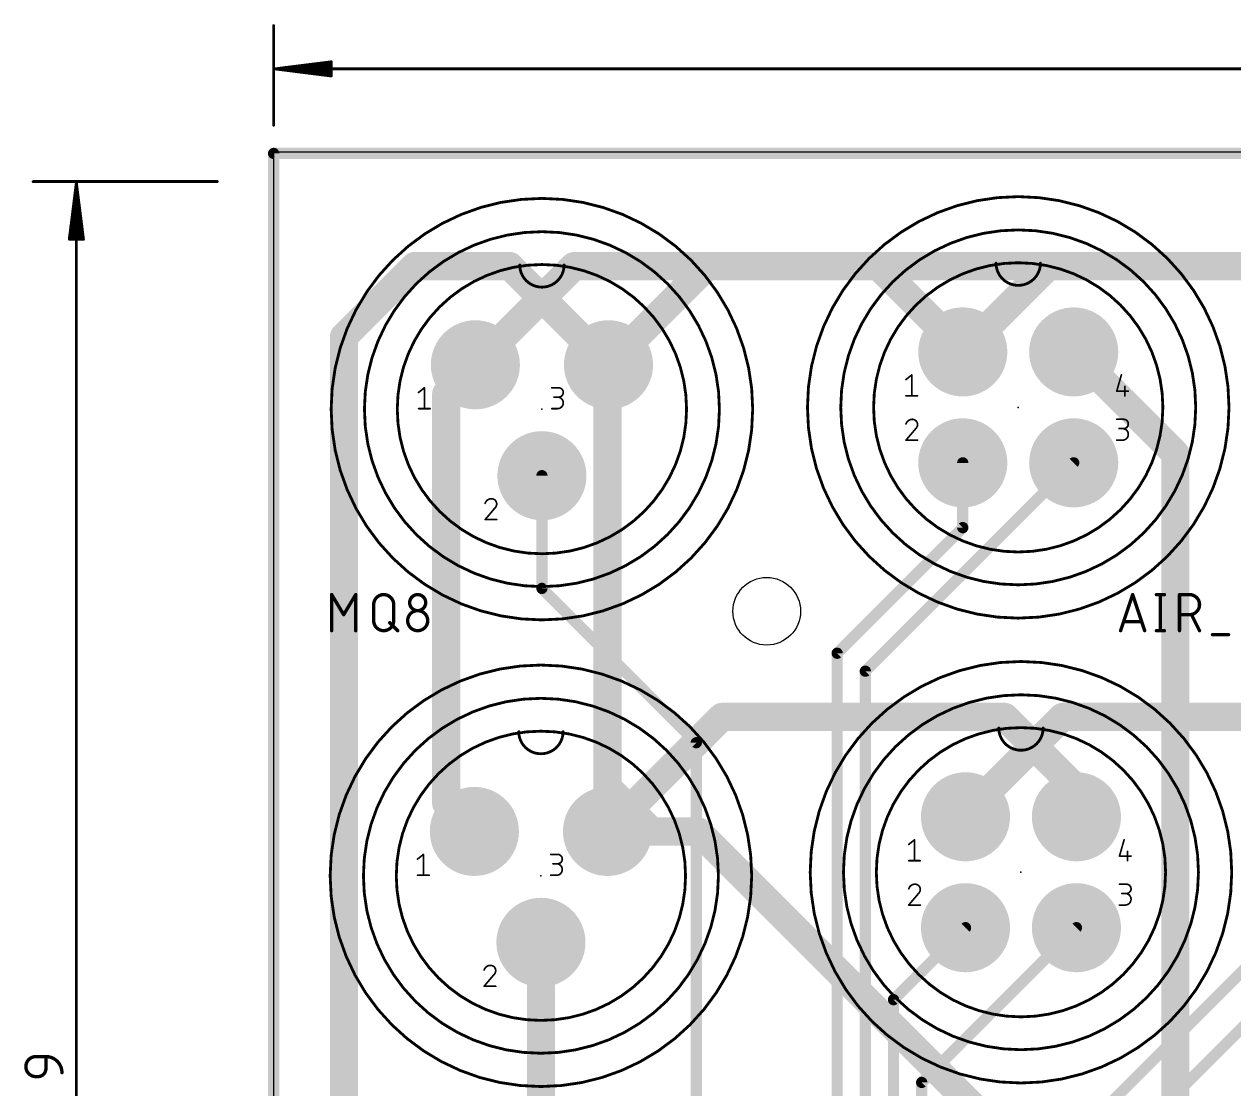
# Model space of a CAD drawing. Extents: x -11 to 111, y 0 to 93.
# Drawn here: x -11.2 to 43.3, y 44.2 to 92.2 of the extents above; entities that cross this region are included whole.
import ezdxf

# ---------------------------------------------------------------- set-up
doc = ezdxf.new("R2010")
doc.units = 0
for name, color, linetype in [('1', 12, 'CONTINUOUS'), ('16', 132, 'CONTINUOUS'), ('17', 110, 'CONTINUOUS'), ('20', 31, 'CONTINUOUS'), ('21', 253, 'CONTINUOUS'), ('23', 53, 'CONTINUOUS'), ('25', 253, 'CONTINUOUS')]:
    doc.layers.add(name, color=color, linetype=linetype)

# ---------------------------------------------------------------- blocks, each defined once
blk = doc.blocks.new('ROUNDP')
at = {"const_width": 0.5}
blk.add_lwpolyline([(0, -0.25, 1), (0, 0.25, 1), (0, -0.25)], format="xyb", dxfattribs=at)

msp = doc.modelspace()

# ---------------------------------------------------------------- linework, layer by layer
at = {"layer": '1'}
for points, const_width in [([(3.175, 78.105), (6.35, 81.28)], 1.27), ([(6.35, 81.28), (10.6448, 81.28)], 1.27), ([(10.6448, 81.28), (15.0927, 76.8321)], 1.27), ([(15.0927, 76.8321), (19.5406, 81.28)], 1.27), ([(19.5406, 81.28), (53.9458, 81.28)], 1.27), ([(3.175, 15.9569), (3.175, 78.105)], 1.27), ([(26.67, 63.021), (36.0609, 72.4119)], 0.508), ([(31.0609, 69.4909), (31.0609, 72.4119)], 0.508), ([(12.0927, 66.7521), (12.0927, 71.8321)], 0.508), ([(31.0609, 69.4909), (25.4, 63.83)], 0.508), ([(19.05, 59.7948), (12.0927, 66.7521)], 0.508), ([(25.4, 36.322), (25.4, 63.83)], 0.508), ([(26.67, 35.052), (26.67, 63.021)], 0.508), ([(35.56, 60.96), (31.1842, 56.5842)], 1.27), ([(47.2002, 60.96), (35.56, 60.96)], 1.27), ([(19.05, 35.052), (19.05, 59.7948)], 0.508), ([(31.1842, 56.4569), (31.1842, 56.5842)], 1.27), ([(30.48, 36.322), (46.228, 52.07)], 0.508), ([(27.94, 48.2127), (31.1842, 51.4569)], 0.508), ([(29.21, 44.4827), (36.1842, 51.4569)], 0.508), ([(33.02, 36.322), (47.5751, 50.8771)], 0.508), ([(27.94, 36.322), (27.94, 48.2127)], 0.508), ([(29.21, 35.56), (29.21, 44.4827)], 0.508)]:
    msp.add_lwpolyline(points, dxfattribs=dict(at, const_width=const_width))
for points, const_width in [([(6.35, 81.5975, 1), (6.35, 80.9625)], 0.635), ([(6.5745, 81.0555, 1), (6.1255, 81.5045)], 0.635), ([(10.8693, 81.5045, 1), (10.4203, 81.0555)], 0.635), ([(10.6448, 80.9625, 1), (10.6448, 81.5975)], 0.635), ([(19.5406, 81.5975, 1), (19.5406, 80.9625)], 0.635), ([(19.7651, 81.0555, 1), (19.3161, 81.5045)], 0.635), ([(3.4925, 78.105, 1), (2.8575, 78.105)], 0.635), ([(2.9505, 78.3295, 1), (3.3995, 77.8805)], 0.635), ([(14.8682, 77.0566, 1), (15.3172, 76.6076)], 0.635), ([(14.8682, 76.6076, 1), (15.3172, 77.0566)], 0.635), ([(31.1879, 72.4119, 1), (30.9339, 72.4119)], 0.254), ([(36.1507, 72.3221, 1), (35.9711, 72.5017)], 0.254), ([(12.2197, 71.8321, 1), (11.9657, 71.8321)], 0.254), ([(30.9339, 69.4909, 1), (31.1879, 69.4909)], 0.254), ([(31.1507, 69.4011, 1), (30.9711, 69.5807)], 0.254), ([(12.1825, 66.8419, 1), (12.0029, 66.6623)], 0.254), ([(11.9657, 66.7521, 1), (12.2197, 66.7521)], 0.254), ([(25.527, 63.83, 1), (25.273, 63.83)], 0.254), ([(25.3102, 63.9198, 1), (25.4898, 63.7402)], 0.254), ([(26.797, 63.021, 1), (26.543, 63.021)], 0.254), ([(26.5802, 63.1108, 1), (26.7598, 62.9312)], 0.254), ([(35.56, 61.2775, 1), (35.56, 60.6425)], 0.635), ([(35.7845, 60.7355, 1), (35.3355, 61.1845)], 0.635), ([(19.177, 59.7948, 1), (18.923, 59.7948)], 0.254), ([(18.9602, 59.705, 1), (19.1398, 59.8846)], 0.254), ([(31.5017, 56.5842, 1), (30.8667, 56.5842)], 0.635), ([(30.9597, 56.8087, 1), (31.4087, 56.3597)], 0.635), ([(30.8667, 56.4569, 1), (31.5017, 56.4569)], 0.635), ([(31.274, 51.3671, 1), (31.0944, 51.5467)], 0.254), ([(36.274, 51.3671, 1), (36.0944, 51.5467)], 0.254), ([(28.067, 48.2127, 1), (27.813, 48.2127)], 0.254), ([(27.8502, 48.3025, 1), (28.0298, 48.1229)], 0.254), ([(29.337, 44.4827, 1), (29.083, 44.4827)], 0.254), ([(29.1202, 44.5725, 1), (29.2998, 44.3929)], 0.254)]:
    msp.add_lwpolyline(points, format="xyb", dxfattribs=dict(at, const_width=const_width))
at = {"layer": '16'}
for points, const_width in [([(0, 0), (0, 86.36)], 0.508), ([(0, 86.36), (110.49, 86.36)], 0.508), ([(9.0927, 76.8321), (13.5406, 81.28)], 1.27), ([(13.5406, 81.28), (27.2448, 81.28)], 1.27), ([(31.0609, 77.4639), (27.2448, 81.28)], 1.27), ([(31.0609, 77.4119), (34.9034, 81.2544)], 1.27), ([(34.9034, 81.28), (34.9034, 81.2544)], 1.27), ([(47.9458, 81.28), (34.9034, 81.28)], 1.27), ([(31.0609, 77.4119), (31.0609, 77.4639)], 1.27), ([(40.64, 72.8328), (36.0609, 77.4119)], 1.27), ([(7.7777, 75.5171), (9.0927, 76.8321)], 1.27), ([(15.0477, 76.7871), (15.0927, 76.8321)], 1.27), ([(15.0477, 57.785), (15.0477, 76.7871)], 1.27), ([(7.7777, 57.0672), (7.7777, 75.5171)], 1.27), ([(40.64, 38.862), (40.64, 72.8328)], 1.27), ([(15.0477, 55.7972), (20.2105, 60.96)], 1.27), ([(20.2105, 60.96), (32.9511, 60.96)], 1.27), ([(36.1842, 57.7269), (32.9511, 60.96)], 1.27), ([(15.0477, 55.7972), (15.0477, 57.785)], 1.27), ([(17.0355, 55.7972), (15.0477, 57.785)], 1.27), ([(36.1842, 57.7269), (36.1842, 56.4569)], 1.27), ([(9.0477, 55.7972), (7.7777, 57.0672)], 1.27), ([(17.0355, 55.7972), (15.0477, 55.7972)], 1.27), ([(19.1328, 55.7972), (17.0355, 55.7972)], 1.27), ([(35.56, 39.37), (19.1328, 55.7972)], 1.27), ([(12.0477, 39.5143), (12.0477, 50.7972)], 1.27)]:
    msp.add_lwpolyline(points, dxfattribs=dict(at, const_width=const_width))
for points, const_width in [([(0.127, 86.36, 1), (-0.127, 86.36)], 0.254), ([(0, 86.487, 1), (0, 86.233)], 0.254), ([(13.5406, 81.5975, 1), (13.5406, 80.9625)], 0.635), ([(13.7651, 81.0555, 1), (13.3161, 81.5045)], 0.635), ([(27.4693, 81.5045, 1), (27.0203, 81.0555)], 0.635), ([(27.2448, 80.9625, 1), (27.2448, 81.5975)], 0.635), ([(35.2209, 81.28, 1), (34.5859, 81.28)], 0.635), ([(34.9034, 81.5975, 1), (34.9034, 80.9625)], 0.635), ([(35.1279, 81.0299, 1), (34.6789, 81.4789)], 0.635), ([(34.5859, 81.2544, 1), (35.2209, 81.2544)], 0.635), ([(31.3784, 77.4639, 1), (30.7434, 77.4639)], 0.635), ([(30.8364, 77.2394, 1), (31.2854, 77.6884)], 0.635), ([(36.2854, 77.6364, 1), (35.8364, 77.1874)], 0.635), ([(9.3172, 76.6076, 1), (8.8682, 77.0566)], 0.635), ([(15.3652, 76.7871, 1), (14.7302, 76.7871)], 0.635), ([(15.3172, 76.6076, 1), (14.8682, 77.0566)], 0.635), ([(30.8364, 77.6364, 1), (31.2854, 77.1874)], 0.635), ([(30.7434, 77.4119, 1), (31.3784, 77.4119)], 0.635), ([(8.8682, 77.0566, 1), (9.3172, 76.6076)], 0.635), ([(14.8232, 77.0116, 1), (15.2722, 76.5625)], 0.635), ([(8.0952, 75.5171, 1), (7.4602, 75.5171)], 0.635), ([(7.5532, 75.7416, 1), (8.0022, 75.2925)], 0.635), ([(40.9575, 72.8328, 1), (40.3225, 72.8328)], 0.635), ([(40.4155, 72.6083, 1), (40.8645, 73.0573)], 0.635), ([(20.2105, 61.2775, 1), (20.2105, 60.6425)], 0.635), ([(20.435, 60.7355, 1), (19.986, 61.1845)], 0.635), ([(33.1756, 61.1845, 1), (32.7266, 60.7355)], 0.635), ([(32.9511, 60.6425, 1), (32.9511, 61.2775)], 0.635), ([(15.3652, 57.785, 1), (14.7302, 57.785)], 0.635), ([(15.2722, 58.0095, 1), (14.8232, 57.5605)], 0.635), ([(36.5017, 57.7269, 1), (35.8667, 57.7269)], 0.635), ([(14.7302, 57.785, 1), (15.3652, 57.785)], 0.635), ([(35.9597, 57.5024, 1), (36.4087, 57.9514)], 0.635), ([(8.0022, 57.2917, 1), (7.5532, 56.8427)], 0.635), ([(7.4602, 57.0672, 1), (8.0952, 57.0672)], 0.635), ([(35.8667, 56.4569, 1), (36.5017, 56.4569)], 0.635), ([(8.8232, 55.5727, 1), (9.2722, 56.0217)], 0.635), ([(15.0477, 56.1147, 1), (15.0477, 55.4797)], 0.635), ([(14.8232, 56.0217, 1), (15.2722, 55.5727)], 0.635), ([(17.0355, 56.1147, 1), (17.0355, 55.4797)], 0.635), ([(16.811, 55.5727, 1), (17.26, 56.0217)], 0.635), ([(17.0355, 55.4797, 1), (17.0355, 56.1147)], 0.635), ([(19.3573, 56.0217, 1), (18.9083, 55.5727)], 0.635), ([(19.1328, 55.4797, 1), (19.1328, 56.1147)], 0.635), ([(14.7302, 55.7972, 1), (15.3652, 55.7972)], 0.635), ([(12.3652, 50.7972, 1), (11.7302, 50.7972)], 0.635)]:
    msp.add_lwpolyline(points, format="xyb", dxfattribs=dict(at, const_width=const_width))
at = {"layer": '20'}
for p, q in [((110.47, 86.411), (0, 86.411)), ((0, 86.411), (0, 0))]:
    msp.add_line(p, q, dxfattribs=at)
for points, const_width in [([(0, 87.63), (0, 92.12)], 0.13), ([(0.065, 90.17), (2.6, 90.4892)], 0.13), ([(2.6, 90.4892), (2.6, 89.8508)], 0.13), ([(0.065, 90.17), (2.6, 90.43)], 0.13), ([(0.065, 90.17), (2.6, 90.3)], 0.13), ([(0.065, 90.17), (110.425, 90.17)], 0.13), ([(2.6, 89.8508), (0.065, 90.17)], 0.13), ([(2.6, 90.04), (0.065, 90.17)], 0.13), ([(2.6, 89.91), (0.065, 90.17)], 0.13), ([(-2.54, 85.09), (-10.84, 85.09)], 0.13), ([(-8.89, 85.025), (-9.2092, 82.49)], 0.13), ([(-8.89, 85.025), (-9.15, 82.49)], 0.13), ([(-8.89, 85.025), (-9.02, 82.49)], 0.13), ([(-8.89, 0.065), (-8.89, 85.025)], 0.13), ([(-8.5708, 82.49), (-8.89, 85.025)], 0.13), ([(-8.76, 82.49), (-8.89, 85.025)], 0.13), ([(-8.63, 82.49), (-8.89, 85.025)], 0.13), ([(-9.2092, 82.49), (-8.5708, 82.49)], 0.13), ([(-10.7147, 45.6479), (-10.2632, 45.6479)], 0.1524), ([(-10.2632, 45.6479), (-10.2632, 45.1061)], 0.1524), ([(-10.6244, 44.7448), (-10.7147, 44.7448)], 0.1524)]:
    msp.add_lwpolyline(points, dxfattribs=dict(at, const_width=const_width))
for points, const_width in [([(0.0325, 92.12, 1), (-0.0325, 92.12)], 0.065), ([(2.6325, 90.4892, 1), (2.5675, 90.4892)], 0.065), ([(2.6041, 90.457, 1), (2.5959, 90.5215)], 0.065), ([(0.065, 90.2025, 1), (0.065, 90.1375)], 0.065), ([(0.0691, 90.2022, 1), (0.0609, 90.1378)], 0.065), ([(0.0633, 90.2025, 1), (0.0667, 90.1375)], 0.065), ([(0.0667, 90.2025, 1), (0.0633, 90.1375)], 0.065), ([(0.0683, 90.2023, 1), (0.0617, 90.1377)], 0.065), ([(0.0617, 90.2023, 1), (0.0683, 90.1377)], 0.065), ([(0.0609, 90.2022, 1), (0.0691, 90.1378)], 0.065), ([(2.6033, 90.3977, 1), (2.5967, 90.4623)], 0.065), ([(2.5967, 89.8777, 1), (2.6033, 89.9423)], 0.065), ([(2.6017, 90.2675, 1), (2.5983, 90.3325)], 0.065), ([(2.5983, 90.0075, 1), (2.6017, 90.0725)], 0.065), ([(2.5675, 89.8508, 1), (2.6325, 89.8508)], 0.065), ([(2.5959, 89.8185, 1), (2.6041, 89.883)], 0.065), ([(-0.0325, 87.63, 1), (0.0325, 87.63)], 0.065), ([(-10.84, 85.1225, 1), (-10.84, 85.0575)], 0.065), ([(-8.8575, 85.025, 1), (-8.9225, 85.025)], 0.065), ([(-8.8578, 85.0291, 1), (-8.9222, 85.0209)], 0.065), ([(-8.8575, 85.0233, 1), (-8.9225, 85.0267)], 0.065), ([(-8.8575, 85.0267, 1), (-8.9225, 85.0233)], 0.065), ([(-8.8577, 85.0283, 1), (-8.9223, 85.0217)], 0.065), ([(-8.8577, 85.0217, 1), (-8.9223, 85.0283)], 0.065), ([(-8.8578, 85.0209, 1), (-8.9222, 85.0291)], 0.065), ([(-2.54, 85.0575, 1), (-2.54, 85.1225)], 0.065), ([(-9.2415, 82.4941, 1), (-9.177, 82.4859)], 0.065), ([(-9.2092, 82.5225, 1), (-9.2092, 82.4575)], 0.065), ([(-9.1823, 82.4933, 1), (-9.1177, 82.4867)], 0.065), ([(-9.0525, 82.4917, 1), (-8.9875, 82.4883)], 0.065), ([(-8.7925, 82.4883, 1), (-8.7275, 82.4917)], 0.065), ([(-8.6623, 82.4867, 1), (-8.5977, 82.4933)], 0.065), ([(-8.603, 82.4859, 1), (-8.5385, 82.4941)], 0.065), ([(-8.5708, 82.4575, 1), (-8.5708, 82.5225)], 0.065), ([(-10.7147, 45.6479, 1), (-10.7147, 44.7448)], 0.1524), ([(-10.7147, 45.686, 1), (-10.7147, 45.6098)], 0.0762), ([(-10.7147, 45.6098, 1), (-10.7147, 45.686)], 0.0762), ([(-10.2251, 45.6479, 1), (-10.3013, 45.6479)], 0.0762), ([(-9.5407, 44.9254, 0.4142), (-10.2632, 45.6479)], 0.1524), ([(-10.2632, 45.686, 1), (-10.2632, 45.6098)], 0.0762), ([(-10.2632, 45.6098, 1), (-10.2632, 45.686)], 0.0762), ([(-10.7147, 44.7829, 1), (-10.7147, 44.7067)], 0.0762), ([(-10.7147, 44.7067, 1), (-10.7147, 44.7829)], 0.0762), ([(-10.6244, 44.7448, 0.4142), (-10.2632, 45.1061)], 0.1524), ([(-10.6244, 44.7829, 1), (-10.6244, 44.7067)], 0.0762), ([(-10.6244, 44.7067, 1), (-10.6244, 44.7829)], 0.0762), ([(-10.2251, 45.1061, 1), (-10.3013, 45.1061)], 0.0762), ([(-10.3013, 45.1061, 1), (-10.2251, 45.1061)], 0.0762), ([(-9.5788, 44.9254, 1), (-9.5026, 44.9254)], 0.0762)]:
    msp.add_lwpolyline(points, format="xyb", dxfattribs=dict(at, const_width=const_width))
msp.add_circle((22.225, 65.7225), 1.524, dxfattribs=at)
at = {"layer": '21'}
for points, const_width in [([(12.0927, 65.3321, 1), (12.0927, 84.3321, 1), (12.0927, 65.3321)], 0.127), ([(33.5609, 65.4119, 1), (33.5609, 84.4119, 1), (33.5609, 65.4119)], 0.127), ([(12.0927, 66.8321, 1), (12.0927, 82.8321, 1), (12.0927, 66.8321)], 0.127), ([(33.5609, 66.9119, 1), (33.5609, 82.9119, 1), (33.5609, 66.9119)], 0.127), ([(12.0927, 68.3129, 1), (12.0927, 81.3513, 1), (12.0927, 68.3129)], 0.127), ([(11.0927, 81.3321, 1), (13.0927, 81.3321)], 0.127), ([(11.1245, 81.3321, 1), (11.061, 81.3321)], 0.0635), ([(13.1245, 81.3321, 1), (13.061, 81.3321)], 0.0635), ([(33.5609, 68.3927, 1), (33.5609, 81.4311, 1), (33.5609, 68.3927)], 0.127), ([(32.5609, 81.4119, 1), (34.5609, 81.4119)], 0.127), ([(32.5927, 81.4119, 1), (32.5292, 81.4119)], 0.0635), ([(34.5927, 81.4119, 1), (34.5292, 81.4119)], 0.0635), ([(28.7808, 76.3738, 1), (28.7427, 76.3738)], 0.0381), ([(28.7737, 76.3589, 1), (28.7499, 76.3887)], 0.0381), ([(38.2279, 76.3686, 1), (38.1912, 76.379)], 0.0381), ([(6.8126, 75.794, 1), (6.7745, 75.794)], 0.0381), ([(6.8055, 75.7791, 1), (6.7817, 75.8089)], 0.0381), ([(12.5325, 75.813, 1), (12.5325, 75.775)], 0.0381), ([(12.8458, 75.3763, 1), (12.8458, 75.794)], 0.0762), ([(12.8458, 75.813, 1), (12.8458, 75.775)], 0.0381), ([(12.8458, 75.775, 1), (12.8458, 75.813)], 0.0381), ([(28.4888, 76.1798, 1), (28.5126, 76.1501)], 0.0381), ([(38.3852, 75.8517, 1), (38.3471, 75.8517)], 0.0381), ([(6.5206, 75.6, 1), (6.5444, 75.5703)], 0.0381), ([(12.637, 75.3954, 1), (12.637, 75.3573)], 0.0381), ([(12.7936, 74.8542, 1), (12.7936, 75.3763)], 0.0762), ([(12.7936, 75.3954, 1), (12.7936, 75.3573)], 0.0381), ([(12.8458, 75.3954, 1), (12.8458, 75.3573)], 0.0381), ([(12.8458, 75.3573, 1), (12.8458, 75.3954)], 0.0381), ([(28.5007, 75.4531, 1), (28.5007, 75.415)], 0.0381), ([(28.7427, 75.434, 1), (28.7808, 75.434)], 0.0381), ([(29.0228, 75.415, 1), (29.0228, 75.4531)], 0.0381), ([(38.0007, 75.6619, 1), (38.0007, 75.6238)], 0.0381), ([(37.9824, 75.6481, 1), (38.019, 75.6376)], 0.0381), ([(38.3471, 75.434, 1), (38.3852, 75.434)], 0.0381), ([(38.5228, 75.6238, 1), (38.5228, 75.6619)], 0.0381), ([(6.5325, 74.8732, 1), (6.5325, 74.8352)], 0.0381), ([(6.7745, 74.8542, 1), (6.8126, 74.8542)], 0.0381), ([(7.0546, 74.8352, 1), (7.0546, 74.8732)], 0.0381), ([(12.5325, 74.8732, 1), (12.5325, 74.8352)], 0.0381), ([(12.7936, 74.8732, 1), (12.7936, 74.8352)], 0.0381), ([(12.7936, 74.8352, 1), (12.7936, 74.8732)], 0.0381), ([(28.7879, 74.3738, 0.3252), (28.5007, 74.165)], 0.0762), ([(28.4826, 74.1708, 1), (28.5188, 74.1591)], 0.0381), ([(29.0228, 74.1389, 0.4142), (28.7879, 74.3738)], 0.0762), ([(28.7879, 74.3929, 1), (28.7879, 74.3548)], 0.0381), ([(28.7879, 74.3548, 1), (28.7879, 74.3929)], 0.0381), ([(28.9445, 73.9561, 0.2052), (29.0228, 74.1389)], 0.0762), ([(29.0419, 74.1389, 1), (29.0038, 74.1389)], 0.0381), ([(29.0038, 74.1389, 1), (29.0419, 74.1389)], 0.0381), ([(38.0007, 74.3929, 1), (38.0007, 74.3548)], 0.0381), ([(38.314, 73.9561, 1), (38.314, 74.3738)], 0.0762), ([(38.314, 74.3929, 1), (38.314, 74.3548)], 0.0381), ([(38.314, 74.3548, 1), (38.314, 74.3929)], 0.0381), ([(28.9314, 73.9699, 1), (28.9576, 73.9423)], 0.0381), ([(28.959, 73.9438, 1), (28.93, 73.9685)], 0.0381), ([(38.1051, 73.9752, 1), (38.1051, 73.9371)], 0.0381), ([(38.2618, 73.434, 1), (38.2618, 73.9561)], 0.0762), ([(38.2618, 73.9752, 1), (38.2618, 73.9371)], 0.0381), ([(38.314, 73.9752, 1), (38.314, 73.9371)], 0.0381), ([(38.314, 73.9371, 1), (38.314, 73.9752)], 0.0381), ([(28.5007, 73.4531, 1), (28.5007, 73.415)], 0.0381), ([(28.4862, 73.4464, 1), (28.5152, 73.4217)], 0.0381), ([(29.0228, 73.415, 1), (29.0228, 73.4531)], 0.0381), ([(38.0007, 73.4531, 1), (38.0007, 73.415)], 0.0381), ([(38.2618, 73.4531, 1), (38.2618, 73.415)], 0.0381), ([(38.2618, 73.415, 1), (38.2618, 73.4531)], 0.0381), ([(9.8197, 70.794, 0.3252), (9.5325, 70.5852)], 0.0762), ([(9.5144, 70.591, 1), (9.5506, 70.5793)], 0.0381), ([(10.0546, 70.559, 0.4142), (9.8197, 70.794)], 0.0762), ([(9.8197, 70.813, 1), (9.8197, 70.775)], 0.0381), ([(9.8197, 70.775, 1), (9.8197, 70.813)], 0.0381), ([(9.9763, 70.3763, 0.2052), (10.0546, 70.559)], 0.0762), ([(9.9632, 70.3901, 1), (9.9895, 70.3625)], 0.0381), ([(9.9908, 70.364, 1), (9.9618, 70.3886)], 0.0381), ([(10.0737, 70.559, 1), (10.0356, 70.5591)], 0.0381), ([(10.0356, 70.559, 1), (10.0737, 70.559)], 0.0381), ([(9.518, 69.8665, 1), (9.547, 69.8419)], 0.0381), ([(9.5325, 69.8732, 1), (9.5325, 69.8352)], 0.0381), ([(10.0546, 69.8352, 1), (10.0546, 69.8732)], 0.0381), ([(12.0477, 44.2972, 1), (12.0477, 63.2972, 1), (12.0477, 44.2972)], 0.127), ([(33.6842, 44.4569, 1), (33.6842, 63.4569, 1), (33.6842, 44.4569)], 0.127), ([(12.0477, 45.7972, 1), (12.0477, 61.7972, 1), (12.0477, 45.7972)], 0.127), ([(33.6842, 45.9569, 1), (33.6842, 61.9569, 1), (33.6842, 45.9569)], 0.127), ([(33.6842, 47.4377, 1), (33.6842, 60.4761, 1), (33.6842, 47.4377)], 0.127), ([(32.6842, 60.4569, 1), (34.6842, 60.4569)], 0.127), ([(32.716, 60.4569, 1), (32.6525, 60.4569)], 0.0635), ([(34.716, 60.4569, 1), (34.6525, 60.4569)], 0.0635), ([(12.0477, 47.278, 1), (12.0477, 60.3164, 1), (12.0477, 47.278)], 0.127), ([(11.0477, 60.2972, 1), (13.0477, 60.2972)], 0.127), ([(11.0794, 60.2972, 1), (11.0159, 60.2972)], 0.0635), ([(13.0794, 60.2972, 1), (13.0159, 60.2972)], 0.0635), ([(28.6121, 55.2248, 1), (28.6359, 55.1951)], 0.0381), ([(28.9041, 55.4188, 1), (28.866, 55.4188)], 0.0381), ([(28.897, 55.4039, 1), (28.8732, 55.4337)], 0.0381), ([(38.3512, 55.4136, 1), (38.3145, 55.424)], 0.0381), ([(6.4756, 54.5651, 1), (6.4994, 54.5354)], 0.0381), ([(6.7676, 54.7591, 1), (6.7295, 54.7591)], 0.0381), ([(6.7604, 54.7442, 1), (6.7366, 54.774)], 0.0381), ([(12.4875, 54.7782, 1), (12.4875, 54.7401)], 0.0381), ([(12.8007, 54.3414, 1), (12.8007, 54.7591)], 0.0762), ([(12.8007, 54.7782, 1), (12.8007, 54.7401)], 0.0381), ([(12.8007, 54.7401, 1), (12.8007, 54.7782)], 0.0381), ([(38.124, 54.7069, 1), (38.124, 54.6688)], 0.0381), ([(38.1057, 54.6931, 1), (38.1423, 54.6826)], 0.0381), ([(38.5085, 54.8967, 1), (38.4704, 54.8967)], 0.0381), ([(38.6461, 54.6688, 1), (38.6461, 54.7069)], 0.0381), ([(12.5919, 54.3605, 1), (12.5919, 54.3224)], 0.0381), ([(12.7485, 54.3605, 1), (12.7485, 54.3224)], 0.0381), ([(12.7485, 53.8193, 1), (12.7485, 54.3414)], 0.0762), ([(12.8007, 54.3605, 1), (12.8007, 54.3224)], 0.0381), ([(12.8007, 54.3224, 1), (12.8007, 54.3605)], 0.0381), ([(28.624, 54.4981, 1), (28.624, 54.46)], 0.0381), ([(28.866, 54.479, 1), (28.9041, 54.479)], 0.0381), ([(29.1461, 54.46, 1), (29.1461, 54.4981)], 0.0381), ([(38.4704, 54.479, 1), (38.5085, 54.479)], 0.0381), ([(6.4875, 53.8384, 1), (6.4875, 53.8003)], 0.0381), ([(6.7295, 53.8193, 1), (6.7676, 53.8193)], 0.0381), ([(7.0096, 53.8003, 1), (7.0096, 53.8384)], 0.0381), ([(12.4875, 53.8384, 1), (12.4875, 53.8003)], 0.0381), ([(12.7485, 53.8384, 1), (12.7485, 53.8003)], 0.0381), ([(12.7485, 53.8003, 1), (12.7485, 53.8384)], 0.0381), ([(28.9112, 53.4188, 0.3252), (28.624, 53.21)], 0.0762), ([(29.1461, 53.1839, 0.4142), (28.9112, 53.4188)], 0.0762), ([(28.9112, 53.4379, 1), (28.9112, 53.3998)], 0.0381), ([(28.9112, 53.3998, 1), (28.9112, 53.4379)], 0.0381), ([(38.124, 53.4379, 1), (38.124, 53.3998)], 0.0381), ([(38.4373, 53.0011, 1), (38.4373, 53.4188)], 0.0762), ([(38.4373, 53.4379, 1), (38.4373, 53.3998)], 0.0381), ([(38.4373, 53.3998, 1), (38.4373, 53.4379)], 0.0381), ([(28.6059, 53.2158, 1), (28.6421, 53.2041)], 0.0381), ([(29.0678, 53.0011, 0.2052), (29.1461, 53.1839)], 0.0762), ([(29.0547, 53.0149, 1), (29.0809, 52.9873)], 0.0381), ([(29.0823, 52.9888, 1), (29.0533, 53.0135)], 0.0381), ([(29.1652, 53.1839, 1), (29.1271, 53.1839)], 0.0381), ([(29.1271, 53.1839, 1), (29.1652, 53.1839)], 0.0381), ([(38.2284, 53.0202, 1), (38.2284, 52.9821)], 0.0381), ([(38.3851, 53.0202, 1), (38.3851, 52.9821)], 0.0381), ([(38.3851, 52.479, 1), (38.3851, 53.0011)], 0.0762), ([(38.4373, 53.0202, 1), (38.4373, 52.9821)], 0.0381), ([(38.4373, 52.9821, 1), (38.4373, 53.0202)], 0.0381), ([(28.624, 52.4981, 1), (28.624, 52.46)], 0.0381), ([(28.6095, 52.4914, 1), (28.6385, 52.4667)], 0.0381), ([(29.1461, 52.46, 1), (29.1461, 52.4981)], 0.0381), ([(38.124, 52.4981, 1), (38.124, 52.46)], 0.0381), ([(38.3851, 52.4981, 1), (38.3851, 52.46)], 0.0381), ([(38.3851, 52.46, 1), (38.3851, 52.4981)], 0.0381), ([(9.7746, 49.7591, 0.3252), (9.4875, 49.5503)], 0.0762), ([(10.0096, 49.5242, 0.4142), (9.7746, 49.7591)], 0.0762), ([(9.7746, 49.7782, 1), (9.7746, 49.7401)], 0.0381), ([(9.7746, 49.7401, 1), (9.7746, 49.7781)], 0.0381), ([(9.4694, 49.5561, 1), (9.5056, 49.5444)], 0.0381), ([(9.9181, 49.3552, 1), (9.9444, 49.3276)], 0.0381), ([(9.9313, 49.3414, 0.2052), (10.0096, 49.5242)], 0.0762), ([(9.9458, 49.3291, 1), (9.9168, 49.3537)], 0.0381), ([(10.0286, 49.5241, 1), (9.9905, 49.5242)], 0.0381), ([(9.9905, 49.5242, 1), (10.0286, 49.5242)], 0.0381), ([(9.4875, 48.8384, 1), (9.4875, 48.8003)], 0.0381), ([(9.473, 48.8316, 1), (9.502, 48.807)], 0.0381), ([(10.0096, 48.8003, 1), (10.0096, 48.8384)], 0.0381)]:
    msp.add_lwpolyline(points, format="xyb", dxfattribs=dict(at, const_width=const_width))
at = {"layer": '21', "const_width": 0.0762}
for points in [[(28.5007, 76.165), (28.7618, 76.3738)], [(28.7618, 76.3738), (28.7618, 75.434)], [(38.2096, 76.3738), (38.0007, 75.6429)], [(6.5325, 75.5852), (6.7936, 75.794)], [(6.7936, 75.794), (6.7936, 74.8542)], [(12.5325, 75.794), (12.8458, 75.794)], [(38.3662, 75.8517), (38.3662, 75.434)], [(12.8458, 75.3763), (12.637, 75.3763)], [(28.5007, 75.434), (29.0228, 75.434)], [(38.0007, 75.6429), (38.5228, 75.6429)], [(6.5325, 74.8542), (7.0546, 74.8542)], [(12.5325, 74.8542), (12.7936, 74.8542)], [(38.0007, 74.3738), (38.314, 74.3738)], [(28.9445, 73.9561), (28.5007, 73.434)], [(38.314, 73.9561), (38.1051, 73.9561)], [(28.5007, 73.434), (29.0228, 73.434)], [(38.0007, 73.434), (38.2618, 73.434)], [(9.9763, 70.3763), (9.5325, 69.8542)], [(9.5325, 69.8542), (10.0546, 69.8542)], [(28.624, 55.21), (28.8851, 55.4188)], [(28.8851, 55.4188), (28.8851, 54.479)], [(38.3328, 55.4188), (38.124, 54.6879)], [(6.4875, 54.5503), (6.7485, 54.7591)], [(6.7485, 54.7591), (6.7485, 53.8193)], [(12.4875, 54.7591), (12.8007, 54.7591)], [(38.124, 54.6879), (38.6461, 54.6879)], [(38.4895, 54.8967), (38.4895, 54.479)], [(12.8007, 54.3414), (12.5919, 54.3414)], [(28.624, 54.479), (29.1461, 54.479)], [(6.4875, 53.8193), (7.0096, 53.8193)], [(12.4875, 53.8193), (12.7485, 53.8193)], [(38.124, 53.4188), (38.4373, 53.4188)], [(29.0678, 53.0011), (28.624, 52.479)], [(38.4373, 53.0011), (38.2284, 53.0011)], [(28.624, 52.479), (29.1461, 52.479)], [(38.124, 52.479), (38.3851, 52.479)], [(9.9313, 49.3414), (9.4875, 48.8193)], [(9.4875, 48.8193), (10.0096, 48.8193)]]:
    msp.add_lwpolyline(points, dxfattribs=at)
at = {"layer": '23'}
for p in [(12.0927, 74.8321), (33.5609, 74.9119), (12.0477, 53.7972), (33.6842, 53.9569)]:
    msp.add_point(p, dxfattribs=at)
at = {"layer": '25', "const_width": 0.1524}
for points in [[(2.6162, 64.8462), (2.6162, 66.4718)], [(2.6162, 66.4718), (3.1581, 65.5687)], [(3.1581, 65.5687), (3.6999, 66.4718)], [(3.6999, 66.4718), (3.6999, 64.8462)], [(38.1762, 64.8462), (38.7181, 66.4718)], [(38.7181, 66.4718), (39.2599, 64.8462)], [(39.7879, 66.4718), (40.1492, 66.4718)], [(39.9686, 66.4718), (39.9686, 64.8462)], [(40.8288, 64.8462), (40.8288, 66.4718)], [(40.8288, 66.4718), (41.2803, 66.4718)], [(4.5096, 65.2978), (4.5096, 66.0202)], [(5.4127, 66.0202), (5.4127, 65.2978)], [(41.2803, 65.5687), (40.8288, 65.5687)], [(41.7319, 64.8462), (41.3706, 65.5687)], [(5.2321, 65.2074), (5.5933, 64.8462)], [(39.1245, 65.2526), (38.3117, 65.2526)], [(39.7879, 64.8462), (40.1492, 64.8462)], [(42.3167, 64.6656), (43.0392, 64.6656)]]:
    msp.add_lwpolyline(points, dxfattribs=at)
at = {"layer": '25'}
for points, const_width in [([(2.6543, 66.4718, 1), (2.5781, 66.4718)], 0.0762), ([(2.6489, 66.4914, 1), (2.5835, 66.4522)], 0.0762), ([(3.738, 66.4718, 1), (3.6618, 66.4718)], 0.0762), ([(3.7326, 66.4522, 1), (3.6673, 66.4914)], 0.0762), ([(5.4127, 66.0202, 1), (4.5096, 66.0202)], 0.1524), ([(6.854, 66.1106, 1), (6.1315, 66.1106)], 0.1524), ([(38.7542, 66.4838, 1), (38.6819, 66.4598)], 0.0762), ([(38.7542, 66.4598, 1), (38.6819, 66.4838)], 0.0762), ([(39.7879, 66.5099, 1), (39.7879, 66.4337)], 0.0762), ([(40.0067, 66.4718, 1), (39.9305, 66.4718)], 0.0762), ([(40.1492, 66.4337, 1), (40.1492, 66.5099)], 0.0762), ([(40.8669, 66.4718, 1), (40.7907, 66.4718)], 0.0762), ([(40.8288, 66.5099, 1), (40.8288, 66.4337)], 0.0762), ([(41.2803, 65.5687, 1), (41.2803, 66.4718)], 0.1524), ([(41.2803, 66.5099, 1), (41.2803, 66.4337)], 0.0762), ([(41.2803, 66.4337, 1), (41.2803, 66.5099)], 0.0762), ([(4.5477, 66.0202, 1), (4.4715, 66.0202)], 0.0762), ([(4.4715, 66.0202, 1), (4.5477, 66.0202)], 0.0762), ([(5.4508, 66.0202, 1), (5.3746, 66.0202)], 0.0762), ([(5.3746, 66.0202, 1), (5.4508, 66.0202)], 0.0762), ([(6.1315, 66.1106, 1), (6.854, 66.1106)], 0.1524), ([(6.1696, 66.1106, 1), (6.0934, 66.1106)], 0.0762), ([(6.0934, 66.1106, 1), (6.1696, 66.1106)], 0.0762), ([(6.8921, 66.1106, 1), (6.8159, 66.1106)], 0.0762), ([(6.8159, 66.1106, 1), (6.8921, 66.1106)], 0.0762), ([(3.1254, 65.5883, 1), (3.1907, 65.5491)], 0.0762), ([(3.1254, 65.5491, 1), (3.1907, 65.5883)], 0.0762), ([(6.9443, 65.2978, 1), (6.0412, 65.2978)], 0.1524), ([(40.8288, 65.6068, 1), (40.8288, 65.5306)], 0.0762), ([(41.2803, 65.6068, 1), (41.2803, 65.5306)], 0.0762), ([(41.2803, 65.5306, 1), (41.2803, 65.6068)], 0.0762), ([(41.4047, 65.5857, 1), (41.3366, 65.5516)], 0.0762), ([(2.5781, 64.8462, 1), (2.6543, 64.8462)], 0.0762), ([(3.6618, 64.8462, 1), (3.738, 64.8462)], 0.0762), ([(4.5096, 65.2978, 1), (5.4127, 65.2978)], 0.1524), ([(4.5477, 65.2978, 1), (4.4715, 65.2978)], 0.0762), ([(4.4715, 65.2978, 1), (4.5477, 65.2978)], 0.0762), ([(5.259, 65.2344, 1), (5.2051, 65.1805)], 0.0762), ([(5.4508, 65.2978, 1), (5.3746, 65.2978)], 0.0762), ([(5.3746, 65.2978, 1), (5.4508, 65.2978)], 0.0762), ([(5.5664, 64.8193, 1), (5.6202, 64.8731)], 0.0762), ([(6.0412, 65.2978, 1), (6.9443, 65.2978)], 0.1524), ([(6.0793, 65.2978, 1), (6.0031, 65.2978)], 0.0762), ([(6.0031, 65.2978, 1), (6.0793, 65.2978)], 0.0762), ([(6.9824, 65.2978, 1), (6.9062, 65.2978)], 0.0762), ([(6.9062, 65.2978, 1), (6.9824, 65.2978)], 0.0762), ([(38.1401, 64.8582, 1), (38.2123, 64.8342)], 0.0762), ([(38.3117, 65.2907, 1), (38.3117, 65.2145)], 0.0762), ([(39.1245, 65.2145, 1), (39.1245, 65.2907)], 0.0762), ([(39.2238, 64.8342, 1), (39.2961, 64.8582)], 0.0762), ([(39.7879, 64.8843, 1), (39.7879, 64.8081)], 0.0762), ([(39.9305, 64.8462, 1), (40.0067, 64.8462)], 0.0762), ([(40.1492, 64.8081, 1), (40.1492, 64.8843)], 0.0762), ([(40.7907, 64.8462, 1), (40.8669, 64.8462)], 0.0762), ([(41.6978, 64.8292, 1), (41.766, 64.8632)], 0.0762), ([(42.3167, 64.7037, 1), (42.3167, 64.6275)], 0.0762), ([(43.0392, 64.6275, 1), (43.0392, 64.7037)], 0.0762)]:
    msp.add_lwpolyline(points, format="xyb", dxfattribs=dict(at, const_width=const_width))

# ---------------------------------------------------------------- block references
at = {"layer": '17', "xscale": 4.016, "yscale": 4.016, "rotation": 180}
for p in [(31.0609, 77.4119), (31.0609, 77.4119), (36.0609, 77.4119), (36.0609, 77.4119), (9.0927, 76.8321), (9.0927, 76.8321), (15.0927, 76.8321), (15.0927, 76.8321), (31.0609, 72.4119), (31.0609, 72.4119), (36.0609, 72.4119), (36.0609, 72.4119), (12.0927, 71.8321), (12.0927, 71.8321), (31.1842, 56.4569), (31.1842, 56.4569), (36.1842, 56.4569), (36.1842, 56.4569), (9.0477, 55.7972), (9.0477, 55.7972), (15.0477, 55.7972), (15.0477, 55.7972), (31.1842, 51.4569), (31.1842, 51.4569), (36.1842, 51.4569), (36.1842, 51.4569), (12.0477, 50.7972), (12.0477, 50.7972)]:
    msp.add_blockref('ROUNDP', p, dxfattribs=at)

doc.saveas('drawing.dxf')
